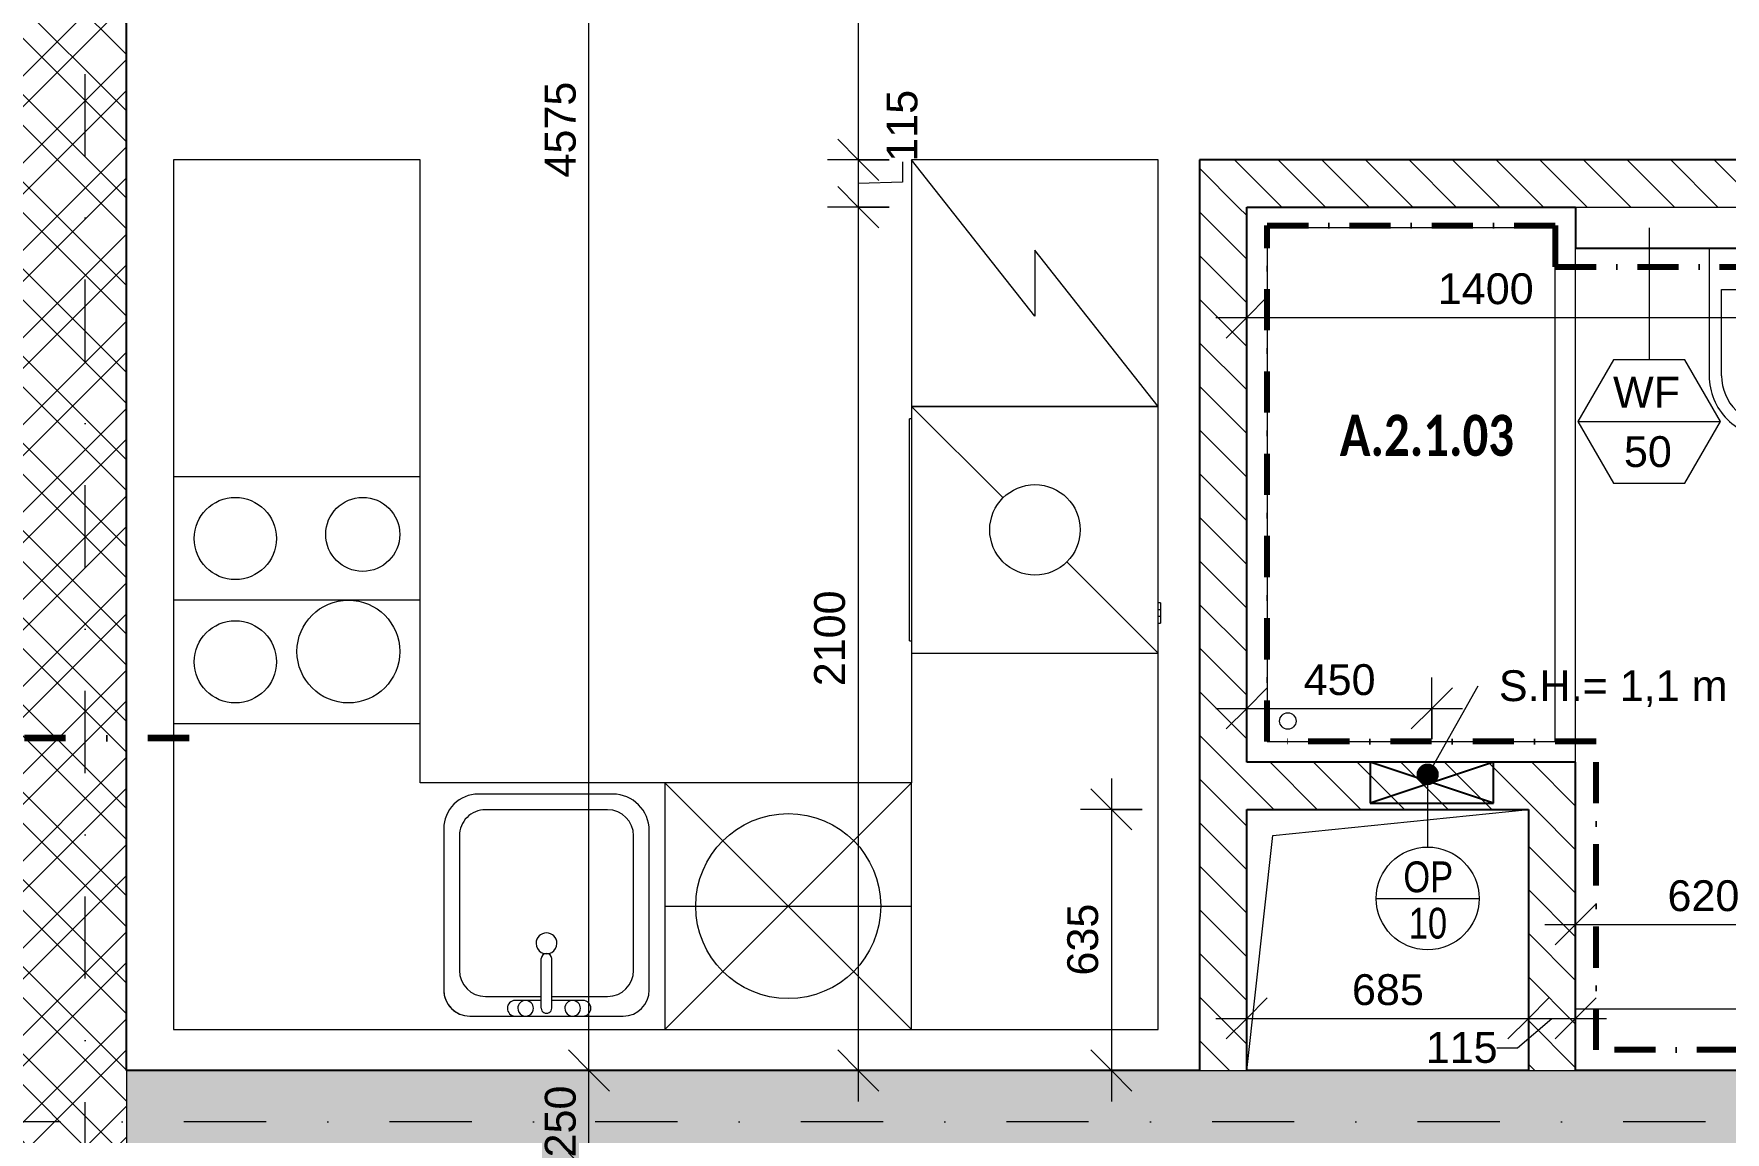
# Model space of a CAD drawing. Header units: millimetres. Extents: x -2533 to 40625, y -3604 to 14792.
# Drawn here: x -125 to 3989, y 6825 to 9497 of the extents above; entities that cross this region are included whole.
import ezdxf

# ---------------------------------------------------------------- set-up
doc = ezdxf.new("R2010")
doc.units = ezdxf.units.MM
for name, pattern in [('HA_DashDot_10mm-S3mm', [500, 200, -150, 0, -150]), ('HA_DashDot_4mm-S1mm', [200, 100, -50, 0, -50]), ('HA_DashDot_6mm-S2mm', [300, 100, -100, 0, -100])]:
    doc.linetypes.add(name, pattern=pattern)
for name, color, linetype, lineweight in [('A-____-____-DIMS', 9, 'Continuous', 5), ('A-____-____-DIMS-50', 9, 'Continuous', 5), ('A-AREA-____-IDEN', 9, 'Continuous', 9), ('A-DETL-____-OTLN', 9, 'Continuous', 25), ('A-DETL-GENF-OTLN', 9, 'Continuous', 9), ('A-GENM-____-IDEN', 9, 'Continuous', 9), ('A-GENM-____-OTLN', 9, 'Continuous', 9), ('A-WALL-____-IDEN', 9, 'Continuous', 9), ('A-WALL-____-MCUT', 9, 'Continuous', 9), ('A-WALL-____-PATT', 9, 'Continuous', 25), ('E-ELEC-FIXT-OTLN', 9, 'Continuous', 9), ('G-____-____-SYMB', 9, 'Continuous', 5), ('G-____-____-TEXT', 9, 'Continuous', 5), ('I-WALL-____-MCUT', 9, 'Continuous', 25), ('I-WALL-____-OTLN', 9, 'Continuous', 9), ('P-SANR-FIXT-OTLN', 9, 'Continuous', 9), ('Q-CASE-____-OTLN', 9, 'Continuous', 9), ('Q-SPCQ-____-OTLN', 9, 'Continuous', 9), ('S-GRID-____-OTLN', 9, 'Continuous', 5)]:
    doc.layers.add(name, color=color, linetype=linetype, lineweight=lineweight)
doc.styles.add('Arial_1', font='arial.ttf', dxfattribs={"height": 75})
doc.styles.add('Arial_2', font='arial.ttf', dxfattribs={"width": 0.8, "height": 75})
doc.styles.add('Calibri_B', font='calibrib.ttf', dxfattribs={"width": 0.8, "height": 100})
doc.dimstyles.new('Inner_Dimensions', dxfattribs={"dimscale": 304.8, "dimtxt": 76.519455, "dimasz": 0.328084, "dimexe": 0.246063, "dimexo": 0.0625, "dimgap": 0.032808, "dimtad": 1, "dimdec": 0, "dimzin": 0, "dimdsep": 46, "dimtxsty": 'Arial_1', "dimblk1": 'OBLIQUE', "dimblk2": 'OBLIQUE', "dimsah": 1, "dimcen": 0.09, "dimdle": 0.246063, "dimazin": 0, "dimtfac": 1, "dimtdec": 4, "dimtix": 1, "dimtmove": 2, "dimatfit": 3, "dimfxl": 0.246063, "dimfxlon": 1, "dimtvp": 1, "dimtolj": 1, "dimtzin": 0, "dimlwd": 9, "dimlwe": 9, "dimarcsym": 2})
doc.dimstyles.new('Inner_Dimensions_1', dxfattribs={"dimscale": 304.8, "dimtxt": 76.519455, "dimasz": 0.328084, "dimexe": 0.246063, "dimexo": 0.0625, "dimgap": 0.032808, "dimtad": 1, "dimdec": 0, "dimzin": 0, "dimdsep": 46, "dimtxsty": 'Arial_1', "dimblk1": 'OBLIQUE', "dimblk2": 'OBLIQUE', "dimsah": 1, "dimcen": 0.09, "dimdle": 0.246063, "dimazin": 0, "dimtfac": 1, "dimtdec": 4, "dimtix": 1, "dimtmove": 0, "dimatfit": 3, "dimfxl": 0.246063, "dimfxlon": 1, "dimtvp": 1, "dimtolj": 1, "dimtzin": 0, "dimlwd": 9, "dimlwe": 9, "dimarcsym": 2})
doc.dimstyles.new('Inner_Dimensions_2', dxfattribs={"dimscale": 304.8, "dimtxt": 76.519455, "dimasz": 0.328084, "dimexe": 0.246063, "dimexo": 0.0625, "dimgap": 0.032808, "dimtad": 1, "dimdec": 0, "dimzin": 0, "dimdsep": 46, "dimtxsty": 'Arial_1', "dimblk1": 'OBLIQUE', "dimblk2": 'OBLIQUE', "dimsah": 1, "dimcen": 0.09, "dimdle": 0.246063, "dimazin": 0, "dimtfac": 1, "dimtdec": 4, "dimtix": 1, "dimtmove": 1, "dimatfit": 3, "dimfxl": 0.246063, "dimfxlon": 1, "dimtvp": 1, "dimtolj": 1, "dimtzin": 0, "dimlwd": 9, "dimlwe": 9, "dimarcsym": 2})
pattern_1 = [(135, (0, 0), (-53.033, -53.033), [])]

# ---------------------------------------------------------------- blocks, each defined once
blk = doc.blocks.new('HA_GM_Shaft_Rectangle - Default-2259061-DSP_2NP-A')
at = {"layer": 'A-DETL-GENF-OTLN'}
for p, q in [((63.5, -63.5), (685, 0)), ((0, -635), (63.5, -63.5))]:
    blk.add_line(p, q, dxfattribs=at)
at = {"layer": 'A-GENM-____-OTLN'}
for p, q in [((0, -635), (0, 0)), ((0, 0), (685, 0)), ((685, 0), (685, -635)), ((685, -635), (0, -635))]:
    blk.add_line(p, q, dxfattribs=at)
blk = doc.blocks.new('ABMV_WashBasin_Generic - 550x460-2226439-DSP_2NP-A')
at = {"layer": 'P-SANR-FIXT-OTLN'}
for p, q in [((250, 510), (0, 510)), ((0, 480), (250, 480)), ((-150, 360), (-150, 50)), ((-120, 150), (-120, 360)), ((370, 360), (370, 150)), ((400, 50), (400, 360)), ((370, 150), (-120, 150))]:
    blk.add_line(p, q, dxfattribs=at)
for centre, radius, start, end in [((0, 360), 150, 90, 180), ((250, 360), 150, 360, 90), ((0, 360), 120, 90, 180), ((250, 360), 120, 360, 90), ((125, 200), 20, 90, 270), ((125, 200), 20, 270, 90)]:
    blk.add_arc(centre, radius, start, end, dxfattribs=at)
blk = doc.blocks.new('ABMV_ShowerBasin_Generic - 800x1350-1417796-DSP_2NP-A')
at = {"layer": 'P-SANR-FIXT-OTLN'}
for p, q in [((1300, -50), (50, -50)), ((50, -50), (50, -750)), ((50, -50), (50, -750)), ((1300, -50), (50, -50)), ((1300, -750), (1300, -50)), ((1300, -750), (1300, -50)), ((50, -750), (1300, -750)), ((50, -750), (1300, -750)), ((0, -800), (1250, -800)), ((0, -800), (1250, -800))]:
    blk.add_line(p, q, dxfattribs=at)
blk.add_circle((100, -100), 20, dxfattribs=at)
blk = doc.blocks.new('Casework 3 - Casework 6-1435513-DSP_2NP-A')
at = {"layer": 'Q-CASE-____-OTLN'}
for p, q in [((815, 9246), (215, 9246)), ((215, 9246), (215, 8475)), ((815, 8475), (815, 9246)), ((2010, 8046), (2010, 7730.9)), ((2610, 7130.9), (2610, 8046)), ((215, 7875), (215, 7130.9)), ((815, 7730.9), (815, 7875)), ((1410, 7730.9), (815, 7730.9)), ((215, 7130.9), (1410, 7130.9)), ((2010, 7130.9), (2610, 7130.9))]:
    blk.add_line(p, q, dxfattribs=at)
blk = doc.blocks.new('Lednice_Mraznička_ADNS - Lednice 600x600x1800-V5-DSP_2NP-A')
at = {"layer": 'Q-SPCQ-____-OTLN'}
for p, q in [((300, 300), (-300, 300)), ((-300, 300), (-300, -300)), ((300, 300), (-80, 0)), ((300, -300), (300, 300)), ((80, 0), (-300, -300)), ((-80, 0), (80, 0)), ((-300, -300), (300, -300))]:
    blk.add_line(p, q, dxfattribs=at)
blk = doc.blocks.new('Kuchyňská_linka_myčka_ADNS - Myčka-1435726-DSP_2NP-A')
at = {"layer": 'Q-SPCQ-____-OTLN'}
for p, q in [((300, 300), (-300, 300)), ((-300, 300), (-300, -300)), ((300, 300), (-300, -300)), ((-300, 300), (300, -300)), ((300, 300), (-300, 300)), ((-300, 300), (-300, 0)), ((300, -300), (300, 300)), ((300, 0), (300, 300)), ((-300, 0), (300, 0)), ((-300, -300), (300, -300))]:
    blk.add_line(p, q, dxfattribs=at)
blk.add_circle((0, 0), 225, dxfattribs=at)
blk = doc.blocks.new('R_bathroom_washing_machine - 600x600x900-1435724-DSP_2NP-A')
at = {"layer": 'E-ELEC-FIXT-OTLN'}
for p, q in [((677.5, 596.6), (77.5, 596.6)), ((77.5, 596.6), (77.5, -3.4)), ((455.3, 374.4), (677.5, 596.6)), ((554.7, 601.6), (554.7, 596.6)), ((554.7, 601.6), (572.4, 601.6)), ((572.2, 601.6), (572.2, 596.6)), ((572.4, 601.6), (579.7, 601.6)), ((579.7, 601.6), (586.9, 601.6)), ((586.9, 601.6), (604.7, 601.6)), ((587.2, 596.6), (587.2, 601.6)), ((604.7, 596.6), (604.7, 601.6)), ((677.5, -3.4), (677.5, 596.6)), ((77.5, -3.4), (299.7, 218.9)), ((77.5, -3.4), (677.5, -3.4)), ((107.5, -3.4), (107.5, -8.4)), ((647.5, -8.4), (107.5, -8.4)), ((647.5, -8.4), (647.5, -3.4))]:
    blk.add_line(p, q, dxfattribs=at)
blk.add_circle((377.5, 296.6), 110, dxfattribs=at)
blk = doc.blocks.new('Kuchyňská_linka_sporák_ADNS - 600x600x800-1435728-DSP_2NP-A')
at = {"layer": 'Q-SPCQ-____-OTLN'}
for p, q in [((600, 600), (0, 600)), ((0, 600), (0, 0)), ((600, 600), (0, 600)), ((0, 600), (0, 300)), ((600, 0), (600, 600)), ((600, 300), (600, 600)), ((0, 300), (600, 300)), ((0, 0), (600, 0))]:
    blk.add_line(p, q, dxfattribs=at)
for centre, radius in [((175, 425), 125), ((450, 450), 100), ((450, 150), 100), ((140, 140), 90)]:
    blk.add_circle(centre, radius, dxfattribs=at)
blk = doc.blocks.new('Skříňka se dřezem_ pravoúhlá - 500 x 440mm-1439822-DSP_2NP-A')
at = {"layer": 'P-SANR-FIXT-OTLN'}
for p, q in [((202.2, 180.1), (-170.8, 180.1)), ((202.2, 180.1), (-170.8, 180.1)), ((91.9, 180.1), (-73.2, 180.1)), ((3, 132.5), (-132.7, 132.5)), ((-73.2, 142), (3, 142)), ((3, 160.7), (3, 40.4)), ((28.4, 160.7), (28.4, 40.4)), ((28.4, 142), (91.9, 142)), ((164.1, 132.5), (28.4, 132.5)), ((-234.3, 116.6), (-234.3, -271)), ((-234.3, 116.6), (-234.3, -271)), ((265.7, -275.5), (265.7, 116.6)), ((265.7, -275.5), (265.7, 116.6)), ((-196.2, 69), (-196.2, -258.3)), ((227.6, -258.3), (227.6, 69)), ((-132.7, -321.8), (164.1, -321.8)), ((-145.4, -359.9), (181.3, -359.9)), ((-145.4, -359.9), (181.3, -359.9))]:
    blk.add_line(p, q, dxfattribs=at)
for centre, radius, start, end in [((-170.8, 116.6), 63.5, 90, 180), ((-170.8, 116.6), 63.5, 90, 180), ((-73.2, 161.1), 19, 90, 270), ((-47.8, 161.1), 19, 360, 180), ((15.7, 160.7), 12.7, 360, 180), ((66.5, 161.1), 19, 360, 180), ((91.9, 161.1), 19, 270, 90), ((202.2, 116.6), 63.5, 0, 90), ((202.2, 116.6), 63.5, 360, 90), ((-132.7, 69), 63.5, 90, 180), ((-47.8, 161.1), 19, 180, 0), ((66.5, 161.1), 19, 180, 360), ((164.1, 69), 63.5, 0, 90), ((15.7, 3.2), 25.4, 360, 180), ((15.7, 3.2), 25.4, 180, 0), ((15.7, 40.4), 12.7, 180, 0), ((-145.4, -271), 88.9, 180, 270), ((-145.4, -271), 88.9, 180, 270), ((-132.7, -258.3), 63.5, 180, 270), ((164.1, -258.3), 63.5, 270, 0), ((181.3, -275.5), 84.4, 270, 0), ((181.3, -275.5), 84.4, 270, 0)]:
    blk.add_arc(centre, radius, start, end, dxfattribs=at)
blk = doc.blocks.new('HA_GM_Tiling_LineBased - Generic Tiles-2156415-DSP_2NP-A')
at = {"layer": 'A-GENM-____-OTLN', "linetype": 'HA_DashDot_4mm-S1mm', "lineweight": 80}
blk.add_line((50, -50), (1195, -50), dxfattribs=at)
blk = doc.blocks.new('HA_GM_Tiling_LineBased - Generic Tiles-2156416-DSP_2NP-A')
at = {"layer": 'A-GENM-____-OTLN', "linetype": 'HA_DashDot_4mm-S1mm', "lineweight": 80}
blk.add_line((50, -50), (800, -50), dxfattribs=at)
blk = doc.blocks.new('HA_GM_Tiling_LineBased - Generic Tiles-2156417-DSP_2NP-A')
at = {"layer": 'A-GENM-____-OTLN', "linetype": 'HA_DashDot_4mm-S1mm', "lineweight": 80}
blk.add_line((-50, -50), (750, -50), dxfattribs=at)
blk = doc.blocks.new('HA_GM_Tiling_LineBased - Generic Tiles-2156410-DSP_2NP-A')
at = {"layer": 'A-GENM-____-OTLN', "linetype": 'HA_DashDot_4mm-S1mm', "lineweight": 80}
blk.add_line((50, -50), (1305, -50), dxfattribs=at)
blk = doc.blocks.new('HA_GM_Tiling_LineBased - Generic Tiles-2156418-DSP_2NP-A')
at = {"layer": 'A-GENM-____-OTLN', "linetype": 'HA_DashDot_4mm-S1mm', "lineweight": 80}
blk.add_line((-50, -50), (1195, -50), dxfattribs=at)
blk = doc.blocks.new('HA_GM_Tiling_LineBased - Generic Tiles-2156424-DSP_2NP-A')
at = {"layer": 'A-GENM-____-OTLN', "linetype": 'HA_DashDot_4mm-S1mm', "lineweight": 80}
blk.add_line((50, -50), (750, -50), dxfattribs=at)
blk = doc.blocks.new('HA_GM_Tiling_LineBased - Generic Tiles-2156423-DSP_2NP-A')
at = {"layer": 'A-GENM-____-OTLN', "linetype": 'HA_DashDot_4mm-S1mm', "lineweight": 80}
blk.add_line((50, -50), (150, -50), dxfattribs=at)
blk = doc.blocks.new('DIMBLOCK109-DSP_2NP-A')
at = {"layer": 'A-____-____-DIMS-50', "lineweight": 9}
for p, q in [((1225.2, 6975), (1175.2, 7025)), ((1150.2, 6975), (1300.2, 6975)), ((1225.2, 6975), (1150.2, 6975)), ((1225.2, 6725), (1225.2, 6975)), ((1225.2, 6975), (1275.2, 6925)), ((1225.2, 6725), (1175.2, 6775)), ((1150.2, 6725), (1300.2, 6725)), ((1225.2, 6725), (1150.2, 6725)), ((1225.2, 6725), (1275.2, 6675))]:
    blk.add_line(p, q, dxfattribs=at)
at = {"layer": 'A-____-____-DIMS-50', "color": 0, "lineweight": 9, "insert": (1117.8, 6763.5), "char_height": 75, "width": 207.662, "attachment_point": 1, "rotation": 90, "line_spacing_factor": 0.941778, "style": 'Arial_1'}
blk.add_mtext('250', dxfattribs=at)
blk = doc.blocks.new('_Oblique')
at = {"color": 0, "linetype": 'ByBlock', "lineweight": -2}
blk.add_line((-0.5, -0.5), (0.5, 0.5), dxfattribs=at)
blk = doc.blocks.new('DIMBLOCK110-DSP_2NP-A')
at = {"layer": 'A-____-____-DIMS-50', "lineweight": 9}
for p, q in [((1225.2, 6975), (1225.2, 11625)), ((1225.2, 11550), (1175.2, 11600)), ((1150.2, 11550), (1300.2, 11550)), ((1225.2, 11550), (1150.2, 11550)), ((1225.2, 11550), (1275.2, 11500)), ((1225.2, 6975), (1175.2, 7025)), ((1150.2, 6975), (1300.2, 6975)), ((1225.2, 6975), (1150.2, 6975)), ((1225.2, 6975), (1275.2, 6925))]:
    blk.add_line(p, q, dxfattribs=at)
at = {"layer": 'A-____-____-DIMS-50', "color": 0, "lineweight": 9, "insert": (1117.8, 9147.1), "char_height": 75, "width": 276.883, "attachment_point": 1, "rotation": 90, "line_spacing_factor": 0.941778, "style": 'Arial_1'}
blk.add_mtext('4575', dxfattribs=at)
blk = doc.blocks.new('DIMBLOCK154-DSP_2NP-A')
at = {"layer": 'A-____-____-DIMS-50', "lineweight": 9}
for p, q in [((1880.1, 11625), (1880.1, 9190)), ((1880.1, 11550), (1830.1, 11600)), ((1955.1, 11550), (1805.1, 11550)), ((1880.1, 11550), (1930.1, 11500)), ((1880.1, 11550), (1955.1, 11550)), ((1880.1, 9190), (1830.1, 9240)), ((1955.1, 9190), (1805.1, 9190)), ((1880.1, 9190), (1930.1, 9140)), ((1880.1, 9190), (1955.1, 9190))]:
    blk.add_line(p, q, dxfattribs=at)
at = {"layer": 'A-____-____-DIMS-50', "color": 0, "lineweight": 9, "insert": (1772.8, 10254.6), "char_height": 75, "width": 276.883, "attachment_point": 1, "rotation": 90, "line_spacing_factor": 0.941778, "style": 'Arial_1'}
blk.add_mtext('2360', dxfattribs=at)
blk = doc.blocks.new('DIMBLOCK155-DSP_2NP-A')
at = {"layer": 'A-____-____-DIMS-50', "lineweight": 9}
for p, q in [((1880.1, 9190), (1830.1, 9240)), ((1955.1, 9190), (1805.1, 9190)), ((1880.1, 9190), (1880.1, 9075)), ((1880.1, 9190), (1930.1, 9140)), ((1880.1, 9190), (1955.1, 9190)), ((1987.5, 9185.4), (1987.5, 9135.4)), ((1987.5, 9135.4), (1880.1, 9132.5)), ((1880.1, 9075), (1830.1, 9125)), ((1955.1, 9075), (1805.1, 9075)), ((1880.1, 9075), (1930.1, 9025)), ((1880.1, 9075), (1955.1, 9075))]:
    blk.add_line(p, q, dxfattribs=at)
at = {"layer": 'A-____-____-DIMS-50', "color": 0, "lineweight": 9, "insert": (1949, 9185.4), "char_height": 75, "width": 207.662, "attachment_point": 1, "rotation": 90, "line_spacing_factor": 0.941778, "style": 'Arial_1'}
blk.add_mtext('115', dxfattribs=at)
blk = doc.blocks.new('DIMBLOCK156-DSP_2NP-A')
at = {"layer": 'A-____-____-DIMS-50', "lineweight": 9}
for p, q in [((1880.1, 9075), (1830.1, 9125)), ((1955.1, 9075), (1805.1, 9075)), ((1880.1, 9075), (1880.1, 6900)), ((1880.1, 9075), (1930.1, 9025)), ((1880.1, 9075), (1955.1, 9075)), ((1880.1, 6975), (1830.1, 7025)), ((1955.1, 6975), (1805.1, 6975)), ((1880.1, 6975), (1930.1, 6925)), ((1880.1, 6975), (1955.1, 6975))]:
    blk.add_line(p, q, dxfattribs=at)
at = {"layer": 'A-____-____-DIMS-50', "color": 0, "lineweight": 9, "insert": (1772.8, 7909.6), "char_height": 75, "width": 276.883, "attachment_point": 1, "rotation": 90, "line_spacing_factor": 0.941778, "style": 'Arial_1'}
blk.add_mtext('2100', dxfattribs=at)
blk = doc.blocks.new('HA_TAG_WA_Partitions - Group _ Type Mark-556634-DSP_2NP-A')
at = {"layer": 'A-WALL-____-IDEN'}
for p, q in [((-1.732, 3), (-3.464, 0)), ((1.732, 3), (-1.732, 3)), ((3.464, 0), (1.732, 3)), ((-3.464, 0), (3.464, 0)), ((-3.464, 0), (-1.732, -3)), ((1.732, -3), (3.464, 0)), ((-1.732, -3), (1.732, -3))]:
    blk.add_line(p, q, dxfattribs=at)
blk = doc.blocks.new('DIMBLOCK165-DSP_2NP-A')
at = {"layer": 'A-____-____-DIMS-50', "lineweight": 9}
for p, q in [((2825, 7176.8), (2825, 7026.8)), ((2825, 7101.8), (2825, 7176.8)), ((3510, 7176.8), (3510, 7026.8)), ((3510, 7101.8), (3510, 7176.8)), ((2825, 7101.8), (2875, 7151.8)), ((3510, 7101.8), (3560, 7151.8)), ((2750, 7101.8), (3510, 7101.8)), ((2825, 7101.8), (2775, 7051.8)), ((3510, 7101.8), (3460, 7051.8))]:
    blk.add_line(p, q, dxfattribs=at)
at = {"layer": 'A-____-____-DIMS-50', "color": 0, "lineweight": 9, "insert": (3081, 7209.2), "char_height": 75, "width": 207.662, "attachment_point": 1, "line_spacing_factor": 0.941778, "style": 'Arial_1'}
blk.add_mtext('685', dxfattribs=at)
blk = doc.blocks.new('DIMBLOCK166-DSP_2NP-A')
at = {"layer": 'A-____-____-DIMS-50', "lineweight": 9}
for p, q in [((3510, 7176.8), (3510, 7026.8)), ((3510, 7101.8), (3510, 7176.8)), ((3625, 7176.8), (3625, 7026.8)), ((3625, 7101.8), (3625, 7176.8)), ((3510, 7101.8), (3560, 7151.8)), ((3625, 7101.8), (3675, 7151.8)), ((3510, 7101.8), (3460, 7051.8)), ((3483.5, 7030.1), (3567.5, 7101.8)), ((3510, 7101.8), (3700, 7101.8)), ((3625, 7101.8), (3575, 7051.8)), ((3433.5, 7030.1), (3483.5, 7030.1))]:
    blk.add_line(p, q, dxfattribs=at)
at = {"layer": 'A-____-____-DIMS-50', "color": 0, "lineweight": 9, "insert": (3260.4, 7068.6), "char_height": 75, "width": 207.662, "attachment_point": 1, "line_spacing_factor": 0.941778, "style": 'Arial_1'}
blk.add_mtext('115', dxfattribs=at)
blk = doc.blocks.new('HA_TAG_GM_Products - Generic-588599-DSP_2NP-A')
at = {"layer": 'A-GENM-____-IDEN'}
blk.add_line((-2.5, 0), (2.5, 0), dxfattribs=at)
blk.add_circle((0, 0), 2.5, dxfattribs=at)
blk = doc.blocks.new('DIMBLOCK206-DSP_2NP-A')
at = {"layer": 'A-____-____-DIMS-50', "lineweight": 9}
for p, q in [((2825, 7930.9), (2825, 7780.9)), ((2825, 7855.9), (2825, 7930.9)), ((2825, 7855.9), (2875, 7905.9)), ((3275.2, 7780.9), (3275.2, 7930.9)), ((3275.2, 7855.9), (3325.2, 7905.9)), ((2750, 7855.9), (3350.2, 7855.9)), ((2825, 7855.9), (2775, 7805.9)), ((3275.2, 7855.9), (3225.2, 7805.9)), ((3275.2, 7855.9), (3275.2, 7780.9))]:
    blk.add_line(p, q, dxfattribs=at)
at = {"layer": 'A-____-____-DIMS-50', "color": 0, "lineweight": 9, "insert": (2963.6, 7963.3), "char_height": 75, "width": 207.662, "attachment_point": 1, "line_spacing_factor": 0.941778, "style": 'Arial_1'}
blk.add_mtext('450', dxfattribs=at)
blk = doc.blocks.new('DIMBLOCK208-DSP_2NP-A')
at = {"layer": 'A-____-____-DIMS-50', "lineweight": 9}
for p, q in [((3625, 7405.3), (3625, 7255.3)), ((3625, 7330.3), (3625, 7405.3)), ((4245, 7405.3), (4245, 7255.3)), ((4245, 7330.3), (4245, 7405.3)), ((3625, 7330.3), (3675, 7380.3)), ((4245, 7330.3), (4295, 7380.3)), ((3550, 7330.3), (4320, 7330.3)), ((3625, 7330.3), (3575, 7280.3)), ((4245, 7330.3), (4195, 7280.3))]:
    blk.add_line(p, q, dxfattribs=at)
at = {"layer": 'A-____-____-DIMS-50', "color": 0, "lineweight": 9, "insert": (3848.5, 7437.7), "char_height": 75, "width": 207.662, "attachment_point": 1, "line_spacing_factor": 0.941778, "style": 'Arial_1'}
blk.add_mtext('620', dxfattribs=at)
blk = doc.blocks.new('DIMBLOCK209-DSP_2NP-A')
at = {"layer": 'A-____-____-DIMS-50', "lineweight": 9}
for p, q in [((2825, 8881.6), (2825, 8731.6)), ((2825, 8806.6), (2825, 8881.6)), ((2825, 8806.6), (2875, 8856.6)), ((4225, 8881.6), (4225, 8731.6)), ((4225, 8806.6), (4225, 8881.6)), ((4225, 8806.6), (4275, 8856.6)), ((2750, 8806.6), (4300, 8806.6)), ((2825, 8806.6), (2775, 8756.6)), ((4225, 8806.6), (4175, 8756.6))]:
    blk.add_line(p, q, dxfattribs=at)
at = {"layer": 'A-____-____-DIMS-50', "color": 0, "lineweight": 9, "insert": (3289.9, 8914), "char_height": 75, "width": 276.883, "attachment_point": 1, "line_spacing_factor": 0.941778, "style": 'Arial_1'}
blk.add_mtext('1400', dxfattribs=at)
blk = doc.blocks.new('DIMBLOCK217-DSP_2NP-A')
at = {"layer": 'A-____-____-DIMS-50', "lineweight": 9}
for p, q in [((2495.8, 7610), (2445.8, 7660)), ((2495.8, 7685), (2495.8, 6900)), ((2570.8, 7610), (2420.8, 7610)), ((2495.8, 7610), (2545.8, 7560)), ((2495.8, 7610), (2570.8, 7610)), ((2495.8, 6975), (2445.8, 7025)), ((2570.8, 6975), (2420.8, 6975)), ((2495.8, 6975), (2545.8, 6925)), ((2495.8, 6975), (2570.8, 6975))]:
    blk.add_line(p, q, dxfattribs=at)
at = {"layer": 'A-____-____-DIMS-50', "color": 0, "lineweight": 9, "insert": (2388.5, 7206), "char_height": 75, "width": 207.662, "attachment_point": 1, "rotation": 90, "line_spacing_factor": 0.941778, "style": 'Arial_1'}
blk.add_mtext('635', dxfattribs=at)

msp = doc.modelspace()

# ---------------------------------------------------------------- hatches: boundary and pattern name
at = {"layer": 'A-GENM-____-IDEN'}
h = msp.add_hatch(color=256, dxfattribs=at)
edge = h.paths.add_edge_path()
edge.add_arc((3265.1, 7695.3), 25, 0, 360)
at = {"layer": 'A-WALL-____-PATT', "lineweight": 5}
h = msp.add_hatch(dxfattribs=at)
h.set_pattern_fill('FP_2', color=256, style=0, pattern_type=2)
h.set_pattern_definition([(45, (0, 0), (-106.066, 106.066), []), (45, (75, 0), (-106.066, 106.066), []), (315, (0, 0), (106.066, 106.066), []), (315, (75, 0), (106.066, 106.066), [])])
h.paths.add_polyline_path([(-340, 410), (100, 410), (100, 1725), (-340, 1725)])
h.paths.add_polyline_path([(-340, 2725), (100, 2725), (100, 5100), (-340, 5100), (-340, 3707.5)])
h.paths.add_polyline_path([(-340, 5725), (100, 5725), (100, 9725), (-340, 9725), (-340, 5925)])
h.paths.add_polyline_path([(-340, 10725), (100, 10725), (100, 11550), (-340, 11550)])
h = msp.add_hatch(dxfattribs=at)
h.set_pattern_fill('FP_1', color=256, style=0, pattern_type=2)
h.set_pattern_definition(pattern_1)
h.paths.add_polyline_path([(4985, 9075), (5060, 9075), (5060, 9190), (2710, 9190), (2710, 9075), (4870, 9075)])
h.paths.add_polyline_path([(6360, 9075), (6460, 9075), (6460, 9190), (6360, 9190)])
h = msp.add_hatch(dxfattribs=at)
h.set_pattern_fill('FP_1', color=256, style=0, pattern_type=2)
h.set_pattern_definition(pattern_1)
h.paths.add_polyline_path([(2710, 6975), (2825, 6975), (2825, 9075), (2710, 9075), (2710, 7480.6)])
h = msp.add_hatch(dxfattribs=at)
h.set_pattern_fill('FP_1', color=256, style=0, pattern_type=2)
h.set_pattern_definition(pattern_1)
h.paths.add_polyline_path([(3625, 7610), (3625, 7725), (2825, 7725), (2825, 7610), (3510, 7610)])
h = msp.add_hatch(dxfattribs=at)
h.set_pattern_fill('FP_1', color=256, style=0, pattern_type=2)
h.set_pattern_definition(pattern_1)
h.paths.add_polyline_path([(3510, 6975), (3625, 6975), (3625, 7610), (3510, 7610), (3510, 7009)])
at = {"layer": 'A-WALL-____-PATT', "lineweight": 9}
h = msp.add_hatch(color=256, dxfattribs=at)
h.paths.add_polyline_path([(8840, 6725), (10940, 6725), (10940, 6975), (7870, 6975), (7870, 6725), (8406.8, 6725)])
h.paths.add_polyline_path([(100, 6725), (6870, 6725), (6870, 6975), (100, 6975)])

# ---------------------------------------------------------------- linework, layer by layer
at = {"layer": 'A-DETL-____-OTLN'}
for p, q in [((3425.2, 7725), (3125.2, 7725)), ((3125.2, 7725), (3125.2, 7625)), ((3425.2, 7725), (3125.2, 7625)), ((3425.2, 7625), (3125.2, 7725)), ((3425.2, 7625), (3425.2, 7725)), ((3125.2, 7625), (3425.2, 7625))]:
    msp.add_line(p, q, dxfattribs=at)
at = {"layer": 'A-GENM-____-IDEN'}
msp.add_line((3265.1, 7695.3), (3265.1, 7518.5), dxfattribs=at)
msp.add_circle((3265.1, 7695.3), 25, dxfattribs=at)
at = {"layer": 'A-WALL-____-IDEN'}
msp.add_line((3803.9, 9025), (3803.9, 8703.5), dxfattribs=at)
at = {"layer": 'A-WALL-____-MCUT', "lineweight": 25}
msp.add_line((100, 6975), (100, 9725), dxfattribs=at)
at = {"layer": 'A-WALL-____-MCUT'}
for p, q in [((3625, 9075), (4870, 9075)), ((100, 6975), (100, 6725)), ((2710, 6975), (2825, 6975)), ((3510, 6975), (3625, 6975))]:
    msp.add_line(p, q, dxfattribs=at)
at = {"layer": 'G-____-____-SYMB', "linetype": 'HA_DashDot_6mm-S2mm', "lineweight": 100}
msp.add_line((252.4, 7783.3), (-2064.8, 7783.3), dxfattribs=at)
at = {"layer": 'G-____-____-TEXT', "color": 10, "lineweight": 9}
msp.add_line((3279.6, 7717.6), (3388.3, 7911), dxfattribs=at)
at = {"layer": 'I-WALL-____-MCUT'}
for p, q in [((5060, 9190), (2710, 9190)), ((2710, 9190), (2710, 6975)), ((2825, 9075), (3625, 9075)), ((2825, 7725), (2825, 9075)), ((3625, 9075), (3625, 8975)), ((3625, 8975), (4985, 8975)), ((3625, 7725), (2825, 7725)), ((3625, 6975), (3625, 7725)), ((2825, 6975), (2825, 7610)), ((2825, 7610), (3510, 7610)), ((3510, 7610), (3510, 6975)), ((2710, 6975), (100, 6975)), ((3510, 6975), (2825, 6975)), ((4870, 6975), (3625, 6975))]:
    msp.add_line(p, q, dxfattribs=at)
at = {"layer": 'I-WALL-____-OTLN'}
msp.add_line((3625, 7125), (4870, 7125), dxfattribs=at)
at = {"layer": 'S-GRID-____-OTLN', "linetype": 'HA_DashDot_10mm-S3mm', "lineweight": 9}
for p, q in [((0, -1303.3), (0, 12414.5)), ((24444.9, 6850), (-865.5, 6850))]:
    msp.add_line(p, q, dxfattribs=at)

# ---------------------------------------------------------------- block references
at = {"layer": 'A-GENM-____-IDEN', "xscale": 49.99999999999998, "yscale": 49.99999999999998, "zscale": 49.99999999999998}
msp.add_blockref('HA_TAG_GM_Products - Generic-588599-DSP_2NP-A', (3265.1, 7393.5), dxfattribs=at)
at = {"layer": 'A-GENM-____-OTLN', "linetype": 'HA_DashDot_4mm-S1mm', "lineweight": 80}
for name, p, rotation in [('HA_GM_Tiling_LineBased - Generic Tiles-2156410-DSP_2NP-A', (2825, 7725), 89.99999999999991), ('HA_GM_Tiling_LineBased - Generic Tiles-2156423-DSP_2NP-A', (3625, 9080), 269.9999999999999), ('HA_GM_Tiling_LineBased - Generic Tiles-2156417-DSP_2NP-A', (3625, 7725), 180), ('HA_GM_Tiling_LineBased - Generic Tiles-2156416-DSP_2NP-A', (3625, 6975), 89.99999999999993), ('HA_GM_Tiling_LineBased - Generic Tiles-2156415-DSP_2NP-A', (4870, 6975), 180)]:
    msp.add_blockref(name, p, dxfattribs=dict(at, rotation=rotation))
for name, p in [('HA_GM_Tiling_LineBased - Generic Tiles-2156424-DSP_2NP-A', (2825, 9080)), ('HA_GM_Tiling_LineBased - Generic Tiles-2156418-DSP_2NP-A', (3625, 8980))]:
    msp.add_blockref(name, p, dxfattribs=at)
at = {"layer": 'A-GENM-____-OTLN', "lineweight": 5}
msp.add_blockref('HA_GM_Shaft_Rectangle - Default-2259061-DSP_2NP-A', (2825, 7610), dxfattribs=at)
at = {"layer": 'A-WALL-____-IDEN', "xscale": 49.99999999999998, "yscale": 49.99999999999998, "zscale": 49.99999999999998}
msp.add_blockref('HA_TAG_WA_Partitions - Group _ Type Mark-556634-DSP_2NP-A', (3803.9, 8553.5), dxfattribs=at)
at = {"layer": 'E-ELEC-FIXT-OTLN', "rotation": 270.0000000000003}
msp.add_blockref('R_bathroom_washing_machine - 600x600x900-1435724-DSP_2NP-A', (2013.4, 8667.5), dxfattribs=at)
at = {"layer": 'P-SANR-FIXT-OTLN'}
for name, p, rotation in [('ABMV_ShowerBasin_Generic - 800x1350-1417796-DSP_2NP-A', (2825, 7725), 90.00000000000011), ('ABMV_WashBasin_Generic - 550x460-2226439-DSP_2NP-A', (4350, 9025), 180), ('Skříňka se dřezem_ pravoúhlá - 500 x 440mm-1439822-DSP_2NP-A', (1137.6, 7287.5), 180)]:
    msp.add_blockref(name, p, dxfattribs=dict(at, rotation=rotation))
at = {"layer": 'Q-CASE-____-OTLN'}
msp.add_blockref('Casework 3 - Casework 6-1435513-DSP_2NP-A', (0, -56), dxfattribs=at)
at = {"layer": 'Q-SPCQ-____-OTLN'}
for name, p, rotation in [('Lednice_Mraznička_ADNS - Lednice 600x600x1800-V5-DSP_2NP-A', (2310, 8890), 269.9999999999995), ('Kuchyňská_linka_sporák_ADNS - 600x600x800-1435728-DSP_2NP-A', (815, 8419), 180)]:
    msp.add_blockref(name, p, dxfattribs=dict(at, rotation=rotation))
msp.add_blockref('Kuchyňská_linka_myčka_ADNS - Myčka-1435726-DSP_2NP-A', (1710, 7374.9), dxfattribs=at)

# ---------------------------------------------------------------- texts
at = {"layer": 'A-AREA-____-IDEN', "lineweight": 5, "insert": (3051.3, 8569.9), "char_height": 100, "width": 525.907, "attachment_point": 1, "style": 'Calibri_B'}
msp.add_mtext('A.2.1.03', dxfattribs=at)
at = {"layer": 'A-GENM-____-IDEN', "lineweight": 5, "char_height": 75, "attachment_point": 1, "style": 'Arial_2'}
for s, insert, width in [('OP', (3206, 7483.6), 147.51), ('10', (3219.2, 7370.8), 115.443)]:
    msp.add_mtext(s, dxfattribs=dict(at, insert=insert, width=width))
at = {"layer": 'A-WALL-____-IDEN', "lineweight": 5, "char_height": 75, "attachment_point": 1, "style": 'Arial_1'}
for s, insert, width in [('WF', (3716, 8662.4), 208.439), ('50', (3742.5, 8517.9), 144.304)]:
    msp.add_mtext(s, dxfattribs=dict(at, insert=insert, width=width))
at = {"layer": 'G-____-____-TEXT', "color": 7, "lineweight": 9, "insert": (3438.3, 7948.5), "char_height": 75, "width": 685.443, "attachment_point": 1, "style": 'Arial_1'}
msp.add_mtext('S.H.= 1,1 m', dxfattribs=at)

# ---------------------------------------------------------------- dimensions: what is measured, and where the dimension line sits
at = {"layer": 'A-____-____-DIMS', "lineweight": 9}
for base, p1, p2, override, picture, middle in [((1225.2, 11550), (1150.2, 6975), (1150.2, 11550), {"dimpost": '<>', "dimfxl": 4575}, 'DIMBLOCK110-DSP_2NP-A', (1177.1, 9262.5)), ((1880.1, 9190), (1955.1, 11550), (1955.1, 9190), {"dimpost": '<>', "dimfxl": 2360}, 'DIMBLOCK154-DSP_2NP-A', (1831.8, 10370)), ((1880.1, 6975), (1955.1, 9075), (1955.1, 6975), {"dimpost": '<>', "dimfxl": 2100}, 'DIMBLOCK156-DSP_2NP-A', (1831.8, 8025)), ((2495.8, 6975), (2570.8, 7610), (2570.8, 6975), {"dimpost": '<>', "dimfxl": 635}, 'DIMBLOCK217-DSP_2NP-A', (2447.5, 7292.5)), ((1225.2, 6975), (1150.2, 6725), (1150.2, 6975), {"dimpost": '<>', "dimfxl": 250}, 'DIMBLOCK109-DSP_2NP-A', (1176.9, 6850))]:
    dim = msp.add_linear_dim(base=base, p1=p1, p2=p2, angle=90, dimstyle='Inner_Dimensions_1', override=override, dxfattribs=at)
    dim.commit()
    dim.dimension.update_dxf_attribs({"geometry": picture, "text_midpoint": middle})
dim = msp.add_linear_dim(base=(1880.1, 9075), p1=(1955.1, 9190), p2=(1955.1, 9075), angle=90, dimstyle='Inner_Dimensions_2', override={"dimpost": '<>', "dimfxl": 115}, dxfattribs=at)
dim.commit()
dim.dimension.update_dxf_attribs({"geometry": 'DIMBLOCK155-DSP_2NP-A', "text_midpoint": (1999, 9289.3), "dimtype": 160, "text_rotation": 90})
for base, p1, p2, dimstyle, override, picture, middle in [((4225, 8806.6), (2825, 8881.6), (4225, 8881.6), 'Inner_Dimensions', {"dimpost": '<>', "dimfxl": 1400}, 'DIMBLOCK209-DSP_2NP-A', (3428.3, 8864)), ((3625, 7101.8), (3510, 7176.8), (3625, 7176.8), 'Inner_Dimensions_2', {"dimpost": '<>', "dimfxl": 115}, 'DIMBLOCK166-DSP_2NP-A', (3364.2, 7018.6))]:
    dim = msp.add_linear_dim(base=base, p1=p1, p2=p2, dimstyle=dimstyle, override=override, dxfattribs=at)
    dim.commit()
    dim.dimension.update_dxf_attribs({"geometry": picture, "text_midpoint": middle, "dimtype": 160})
for base, p1, p2, override, picture, middle in [((3275.2, 7855.9), (2825, 7930.9), (3275.2, 7780.9), {"dimpost": '<>', "dimfxl": 474.515169}, 'DIMBLOCK206-DSP_2NP-A', (3050.1, 7904.2)), ((4245, 7330.3), (3625, 7405.3), (4245, 7405.3), {"dimpost": '<>', "dimfxl": 620}, 'DIMBLOCK208-DSP_2NP-A', (3935, 7378.6)), ((3510, 7101.8), (2825, 7176.8), (3510, 7176.8), {"dimpost": '<>', "dimfxl": 685}, 'DIMBLOCK165-DSP_2NP-A', (3167.5, 7150.1))]:
    dim = msp.add_linear_dim(base=base, p1=p1, p2=p2, dimstyle='Inner_Dimensions_1', override=override, dxfattribs=at)
    dim.commit()
    dim.dimension.update_dxf_attribs({"geometry": picture, "text_midpoint": middle})

doc.saveas('drawing.dxf')
